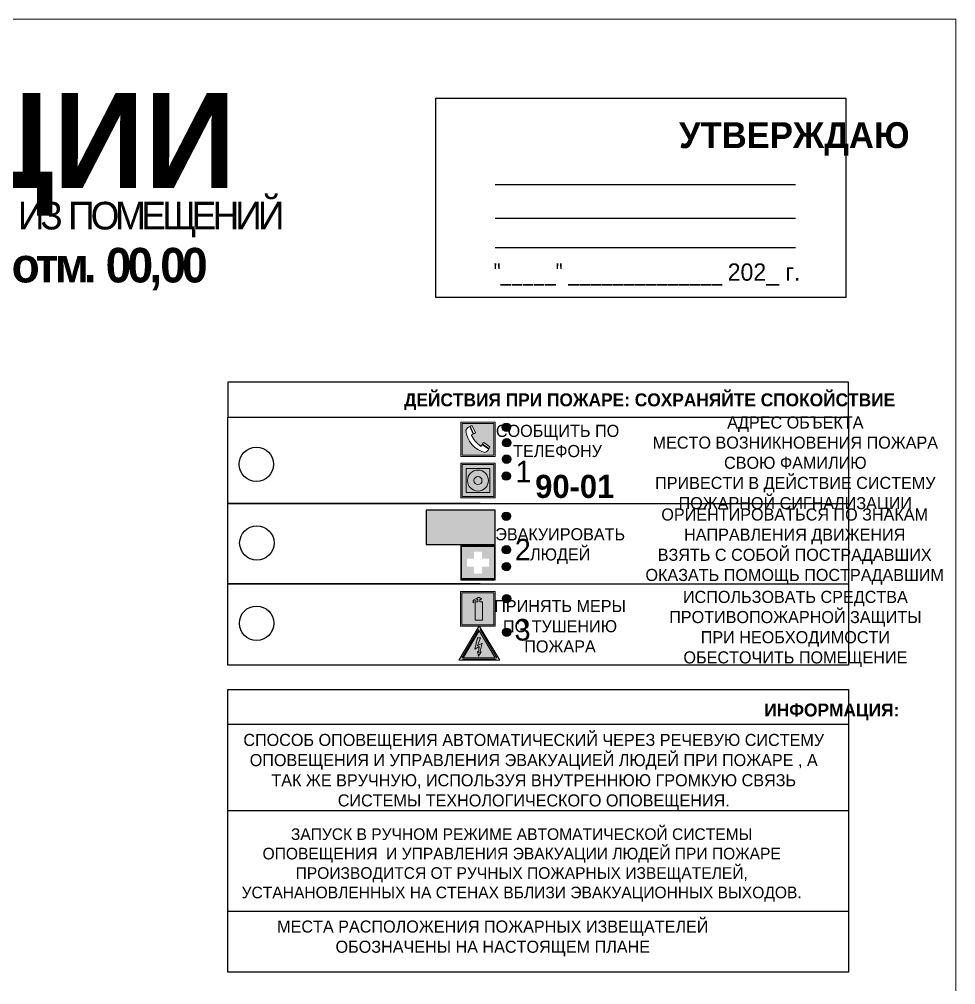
# Model space of a CAD drawing. Header units: millimetres. Extents: x 13810 to 67229, y 12374 to 21950.
# Drawn here: x 37568.1 to 37785, y 15509.1 to 15732.6 of the extents above; entities that cross this region are included whole.
import ezdxf

# ---------------------------------------------------------------- set-up
doc = ezdxf.new("R2010")
doc.units = ezdxf.units.MM
doc.styles.add('обычный', font='arial.ttf')

# ---------------------------------------------------------------- blocks, each defined once
blk = doc.blocks.new('A$C3E6D3DDE')
at = {"lineweight": 5}
h = blk.add_hatch(color=40, dxfattribs=at)
h.paths.add_polyline_path([(24.1, 1.45), (16.46, -11.35), (31.74, -11.35)])
h.paths.add_polyline_path([(24.09, -0.46), (30.03, -10.41), (18.14, -10.41)], flags=16)
h.paths.add_polyline_path([(24.54, -3.08), (23.41, -6.02), (25.13, -5.01), (24.33, -8.5), (24.82, -8.27), (23.79, -9.86), (23.4, -8.04), (23.8, -8.43), (24.04, -6.29), (22.39, -7.25), (23.44, -3.08)], flags=0)
h = blk.add_hatch(color=256, dxfattribs=at)
h.paths.add_polyline_path([(24.37, 0.03, 0.567511), (23.82, 0.03), (17.59, -10.4, 0.582454), (17.86, -10.88), (30.32, -10.88, 0.582149), (30.6, -10.4)])
h.paths.add_polyline_path([(24.09, -0.46), (18.14, -10.41), (30.03, -10.41)], flags=16)
h.paths.add_polyline_path([(24.54, -3.08), (23.41, -6.02), (25.13, -5.01), (24.33, -8.5), (24.82, -8.27), (23.79, -9.86), (23.4, -8.04), (23.8, -8.43), (24.04, -6.29), (22.39, -7.25), (23.44, -3.08)], flags=0)
h = blk.add_hatch(color=40, dxfattribs=at)
h.paths.add_polyline_path([(24.09, -0.46), (18.14, -10.41), (30.03, -10.41)])
h.paths.add_polyline_path([(24.82, -8.27), (23.79, -9.86), (23.4, -8.04), (23.8, -8.43), (24.04, -6.29), (22.39, -7.25), (23.44, -3.08), (24.54, -3.08), (23.41, -6.02), (25.13, -5.01), (24.33, -8.5)], flags=16)
at = {"color": 40, "lineweight": 5}
for p, q in [((16.46, -11.35), (24.1, 1.45)), ((24.1, 1.45), (31.74, -11.35))]:
    blk.add_line(p, q, dxfattribs=at)
at = {"lineweight": 5}
for p, q in [((17.59, -10.4), (23.82, 0.03)), ((24.37, 0.03), (30.6, -10.4)), ((18.14, -10.41), (24.09, -0.46)), ((23.44, -3.08), (22.39, -7.25)), ((23.41, -6.02), (24.54, -3.08)), ((24.54, -3.08), (23.44, -3.08)), ((24.09, -0.46), (30.03, -10.41)), ((22.39, -7.25), (24.04, -6.29)), ((25.13, -5.01), (23.41, -6.02)), ((24.04, -6.29), (23.8, -8.43)), ((24.33, -8.5), (25.13, -5.01)), ((18.14, -10.41), (30.03, -10.41)), ((23.8, -8.43), (23.4, -8.04)), ((23.4, -8.04), (23.79, -9.86)), ((23.79, -9.86), (24.82, -8.27)), ((24.82, -8.27), (24.33, -8.5)), ((17.86, -10.88), (30.32, -10.88))]:
    blk.add_line(p, q, dxfattribs=at)
at = {"color": 50, "lineweight": 5}
blk.add_line((31.74, -11.35), (16.46, -11.35), dxfattribs=at)
blk = doc.blocks.new('A$C456E1F9C')
at = {"lineweight": 5}
h = blk.add_hatch(color=242, dxfattribs=at)
h.paths.add_polyline_path([(0.51, -1.47), (0.51, -13.26), (12.29, -13.26), (12.29, -1.47)])
h.paths.add_polyline_path([(5.42, -4.95, -0.254479), (4.78, -5.4), (3.52, -2.53, -0.209735), (4.23, -2.4)], flags=16)
h.paths.add_polyline_path([(8.53, -8.6), (10.87, -10.17), (10.54, -10.76), (8.03, -9.13, -0.192251)], flags=16)
h.paths.add_polyline_path([(4.61, -5.49, 0.005518), (3.87, -5.72, 0.128647), (7.49, -10.01, 0.00809), (7.83, -9.33), (10.47, -10.97, -0.16736), (8.99, -12.25, -0.327862), (1.95, -3.95, -0.166952), (3.36, -2.62)], flags=16)
at = {"color": 242, "lineweight": 5}
for p, q in [((0, -13.77), (0, -0.97)), ((12.8, -0.97), (0, -0.97)), ((4.61, -5.49), (3.36, -2.62)), ((3.52, -2.53), (4.78, -5.4)), ((4.23, -2.4), (5.42, -4.95)), ((12.8, -13.77), (12.8, -0.97)), ((7.83, -9.33), (10.47, -10.97)), ((8.03, -9.13), (10.54, -10.76)), ((10.81, -10.12), (8.53, -8.6)), ((10.54, -10.76), (10.8, -10.3)), ((10.8, -10.3), (10.81, -10.12)), ((0, -13.77), (12.8, -13.77))]:
    blk.add_line(p, q, dxfattribs=at)
blk.add_lwpolyline([(0.51, -1.47), (12.29, -1.47), (12.29, -13.26), (0.51, -13.26)], close=True, dxfattribs=at)
for centre, radius, start, end in [((4.59, -5.34), 2.99, 114.2845, 152.1974), ((4.02, -3.27), 0.891, 76.3284, 123.7092), ((11.12, -3.31), 9.19, 183.9915, 256.6009), ((14.98, -39.1), 35.17, 107.1487, 108.4135), ((13.86, -0.94), 11.08, 205.5536, 234.8762), ((4.68, -4.59), 0.824, 276.9621, 334.0723), ((-13.31, 0.8), 23.44, 332.5487, 334.4027), ((8.94, -9.5), 0.989, 114.4092, 157.9388), ((7.87, -9.46), 3, 291.9291, 329.9329)]:
    blk.add_arc(centre, radius, start, end, dxfattribs=at)
blk = doc.blocks.new('A$C54414219')
at = {"true_color": 0xffffff}
h = blk.add_hatch(color=7, dxfattribs=at)
h.paths.add_polyline_path([(2.39, -9.45), (2.39, -18.3), (11.23, -18.3), (11.23, -9.45)], flags=0)
h.paths.add_polyline_path([(10.71, -13.87, -1), (2.92, -13.87, -1)], flags=0)
h.paths.add_polyline_path([(8.3, -13.87, -1), (5.33, -13.87, -1)], flags=0)
h.paths.add_polyline_path([(0.41, -7.47), (0.41, -20.27), (13.21, -20.27), (13.21, -7.47)])
h.paths.add_polyline_path([(0.92, -19.77), (12.71, -19.77), (12.71, -7.98), (0.92, -7.98)], flags=16)
h.paths.add_polyline_path([(11.23, -9.45), (11.23, -18.3), (2.39, -18.3), (2.39, -9.45)], flags=0)
at = {"lineweight": 5}
h = blk.add_hatch(color=242, dxfattribs=at)
h.paths.add_polyline_path([(12.71, -7.98), (0.92, -7.98), (0.92, -19.77), (12.71, -19.77)])
h.paths.add_polyline_path([(11.23, -18.3), (2.39, -18.3), (2.39, -9.45), (11.23, -9.45)], flags=16)
h.paths.add_polyline_path([(10.71, -13.87, -1), (2.92, -13.87, -1)], flags=0)
h.paths.add_polyline_path([(8.3, -13.87, -1), (5.33, -13.87, -1)], flags=0)
at = {"true_color": 0xffffff}
h = blk.add_hatch(color=7, dxfattribs=at)
h.paths.add_polyline_path([(2.39, -9.45), (2.39, -18.3), (11.23, -18.3), (11.23, -9.45)])
h.paths.add_polyline_path([(10.71, -13.87, -1), (2.92, -13.87, -1)], flags=16)
h.paths.add_polyline_path([(8.3, -13.87, -1), (5.33, -13.87, -1)], flags=0)
at = {"lineweight": 5}
h = blk.add_hatch(color=242, dxfattribs=at)
h.paths.add_polyline_path([(2.92, -13.87, 1), (10.71, -13.87, 1)])
h.paths.add_polyline_path([(8.3, -13.87, -1), (5.33, -13.87, -1)], flags=16)
at = {"color": 242, "lineweight": 5}
for p, q in [((0.41, -20.27), (0.41, -7.47)), ((0.41, -7.47), (13.21, -7.47)), ((0.41, -7.47), (13.21, -7.47)), ((13.21, -20.27), (13.21, -7.47)), ((0.41, -20.27), (13.21, -20.27))]:
    blk.add_line(p, q, dxfattribs=at)
for points in [[(0.92, -7.98), (12.71, -7.98), (12.71, -19.77), (0.92, -19.77)], [(2.39, -9.45), (11.23, -9.45), (11.23, -18.3), (2.39, -18.3)]]:
    blk.add_lwpolyline(points, close=True, dxfattribs=at)
for radius in [3.89, 1.49]:
    blk.add_circle((6.81, -13.87), radius, dxfattribs=at)
blk = doc.blocks.new('A$C32E8229D')
at = {"true_color": 0xffffff}
blk.add_hatch(color=7, dxfattribs=at).paths.add_polyline_path([(0, 0), (0, -8), (16, -8), (16, 0)])
h = blk.add_hatch(color=126)
h.paths.add_polyline_path([(0.2, -0.2), (15.8, -0.2), (15.8, -7.8), (0.2, -7.8)])
h.paths.add_polyline_path([(13.49, -2.05), (12.08, -2.05), (11.37, -2.63, 0.162397), (11.29, -2.84), (11.29, -3.63), (10.35, -3.63), (10.35, -4.05), (11.68, -4.05), (11.68, -3.48), (12.26, -4.28), (11.29, -5.1), (11.29, -6.78), (11.85, -6.78), (11.85, -5.44), (12.8, -4.64), (12.8, -5.94), (14.46, -5.94), (14.46, -5.39), (13.45, -5.39), (13.45, -3.97), (12.46, -2.59), (13.15, -2.59), (13.69, -3.34), (14.18, -3)], flags=16)
h.paths.add_polyline_path([(10.74, -1.82, 1), (11.8, -1.82, 1)], flags=16)
h.paths.add_polyline_path([(9.39, -3.59), (5.99, -3.59), (6.56, -3.03), (5.91, -3.03), (5.1, -3.83), (5.91, -4.64), (6.56, -4.64), (5.99, -4.09), (9.39, -4.09)], flags=16)
h.paths.add_polyline_path([(4.29, -1.08), (1.72, -1.08), (1.72, -6.6), (4.29, -6.6)], flags=16)
at = {"color": 126}
blk.add_lwpolyline([(16, -8), (0, -8), (0, 0), (16, 0)], close=True, dxfattribs=at)
blk = doc.blocks.new('A$C18900ED3')
h = blk.add_hatch(color=126)
h.paths.add_polyline_path([(-0.18, -0.18), (-7.02, -0.18), (-7.02, -7.02), (-0.18, -7.02)])
h.paths.add_polyline_path([(-5.89, -4.46), (-5.89, -2.77), (-4.46, -2.77), (-4.46, -1.31), (-2.77, -1.31), (-2.77, -2.77), (-1.33, -2.77), (-1.33, -4.46), (-2.77, -4.46), (-2.77, -5.89), (-4.46, -5.89), (-4.46, -4.46)], flags=16)
at = {"color": 126}
for p, q in [((-7.2, 0), (-7.2, -7.2)), ((0, 0), (-7.2, 0)), ((0, -7.2), (0, 0)), ((-7.02, -7.02), (-7.02, -0.18)), ((-7.02, -0.18), (-0.18, -0.18)), ((-0.18, -0.18), (-0.18, -7.02)), ((-7.2, -7.2), (0, -7.2)), ((-0.18, -7.02), (-7.02, -7.02))]:
    blk.add_line(p, q, dxfattribs=at)
blk = doc.blocks.new('A$C3AD82952')
at = {"true_color": 0xf5f5ff}
h = blk.add_hatch(color=7, dxfattribs=at)
h.dxf.hatch_style = 1
h.paths.add_polyline_path([(8.21, 8.73, 0.414214), (7.89, 9.05), (7.22, 9.05), (7.22, 9.92), (7.59, 9.92, 1), (7.57, 10.36), (7.22, 10.36), (7.22, 10.6), (6.43, 10.6), (6.43, 10.36), (6.01, 10.36), (4.74, 9.59), (4.74, 8.69), (4.98, 8.73), (4.98, 9.26), (6.12, 9.91), (6.43, 9.91), (6.43, 9.05), (5.76, 9.05, 0.414214), (5.44, 8.73), (5.44, 2.2), (8.21, 2.2)], flags=0)
h.paths.add_polyline_path([(12.8, 12.8), (0, 12.8), (0, 0), (12.8, 0)])
h.paths.add_polyline_path([(0.51, 12.29), (12.29, 12.29), (12.29, 0.51), (0.51, 0.51)], flags=16)
h.paths.add_polyline_path([(4.74, 9.59), (6.01, 10.36), (6.43, 10.36), (6.43, 10.6), (7.22, 10.6), (7.22, 10.36), (7.59, 10.36, -0.94586), (7.59, 9.92), (7.22, 9.92), (7.22, 9.05), (7.89, 9.05, -0.414214), (8.21, 8.73), (8.21, 2.2), (5.44, 2.2), (5.44, 8.73, -0.414214), (5.76, 9.05), (6.43, 9.05), (6.43, 9.91), (6.12, 9.91), (4.98, 9.26), (4.98, 8.73), (4.74, 8.69)], flags=0)
h = blk.add_hatch(color=242)
h.dxf.hatch_style = 1
h.paths.add_polyline_path([(12.29, 12.29), (0.51, 12.29), (0.51, 0.51), (12.29, 0.51)])
h.paths.add_polyline_path([(4.74, 8.69), (4.74, 9.59), (6.01, 10.36), (6.43, 10.36), (6.43, 10.6), (7.22, 10.6), (7.22, 10.36), (7.59, 10.36, -0.94586), (7.59, 9.92), (7.22, 9.92), (7.22, 9.05), (7.89, 9.05, -0.414214), (8.21, 8.73), (8.21, 2.2), (5.44, 2.2), (5.44, 8.73, -0.414214), (5.76, 9.05), (6.43, 9.05), (6.43, 9.91), (6.12, 9.91), (4.98, 9.26), (4.98, 8.73)], flags=16)
h = blk.add_hatch(color=7, dxfattribs=at)
h.dxf.hatch_style = 1
h.paths.add_polyline_path([(8.21, 8.73, 0.414214), (7.89, 9.05), (7.22, 9.05), (7.22, 9.92), (7.59, 9.92, 1), (7.57, 10.36), (7.22, 10.36), (7.22, 10.6), (6.43, 10.6), (6.43, 10.36), (6.01, 10.36), (4.74, 9.59), (4.74, 8.69), (4.98, 8.73), (4.98, 9.26), (6.12, 9.91), (6.43, 9.91), (6.43, 9.05), (5.76, 9.05, 0.414214), (5.44, 8.73), (5.44, 2.2), (8.21, 2.2)])
at = {"color": 242, "lineweight": 5}
for p, q in [((0, 0), (0, 12.8)), ((0, 12.8), (12.8, 12.8)), ((12.8, 0), (12.8, 12.8)), ((6.01, 10.36), (4.74, 9.59)), ((4.74, 9.59), (4.74, 8.69)), ((4.74, 8.69), (4.98, 8.73)), ((4.98, 9.26), (6.12, 9.91)), ((4.98, 8.73), (4.98, 9.26)), ((5.44, 2.2), (5.44, 8.73)), ((5.76, 9.05), (6.43, 9.05)), ((6.01, 10.36), (6.43, 10.36)), ((6.12, 9.91), (6.43, 9.91)), ((7.22, 10.6), (6.43, 10.6)), ((6.43, 10.6), (6.43, 10.36)), ((6.43, 9.91), (6.43, 9.05)), ((7.22, 10.36), (7.22, 10.6)), ((7.59, 10.36), (7.22, 10.36)), ((7.22, 9.05), (7.22, 9.92)), ((7.59, 9.92), (7.22, 9.92)), ((7.89, 9.05), (7.22, 9.05)), ((8.21, 2.2), (8.21, 8.73)), ((0, 0), (12.8, 0)), ((5.44, 2.2), (8.21, 2.2))]:
    blk.add_line(p, q, dxfattribs=at)
blk.add_lwpolyline([(0.51, 12.29), (12.29, 12.29), (12.29, 0.51), (0.51, 0.51)], close=True, dxfattribs=at)
for centre, radius, start, end in [((5.76, 8.73), 0.32, 90, 180), ((7.58, 10.14), 0.223, 273.1875, 86.8125), ((7.89, 8.73), 0.32, 0, 90)]:
    blk.add_arc(centre, radius, start, end, dxfattribs=at)

msp = doc.modelspace()

# ---------------------------------------------------------------- hatches: boundary and pattern name
at = {"lineweight": 0}
h = msp.add_hatch(color=256, dxfattribs=at)
h.dxf.hatch_style = 1
h.paths.add_polyline_path([(37679.98, 15638.19, 1), (37681.91, 15638.19, 1)])
h = msp.add_hatch(color=256, dxfattribs=at)
h.dxf.hatch_style = 1
h.paths.add_polyline_path([(37680.09, 15634.61, 1), (37682.02, 15634.61, 1)])
h = msp.add_hatch(color=256, dxfattribs=at)
h.dxf.hatch_style = 1
h.paths.add_polyline_path([(37680.05, 15630.8, 1), (37681.98, 15630.8, 1)])
h = msp.add_hatch(color=256, dxfattribs=at)
h.dxf.hatch_style = 1
h.paths.add_polyline_path([(37679.97, 15626.87, 1), (37681.9, 15626.87, 1)])
h = msp.add_hatch(color=256, dxfattribs=at)
h.dxf.hatch_style = 1
h.paths.add_polyline_path([(37679.98, 15617.6, 1), (37681.91, 15617.6, 1)])
h = msp.add_hatch(color=256, dxfattribs=at)
h.dxf.hatch_style = 1
h.paths.add_polyline_path([(37680.02, 15609.82, 1), (37681.95, 15609.82, 1)])
h = msp.add_hatch(color=256, dxfattribs=at)
h.dxf.hatch_style = 1
h.paths.add_polyline_path([(37680.01, 15605.92, 1), (37681.94, 15605.92, 1)])
h = msp.add_hatch(color=256, dxfattribs=at)
h.dxf.hatch_style = 1
h.paths.add_polyline_path([(37680.07, 15598.5, 1), (37682, 15598.5, 1)])
h = msp.add_hatch(color=256, dxfattribs=at)
h.dxf.hatch_style = 1
h.paths.add_polyline_path([(37680.07, 15590.73, 1), (37682.01, 15590.73, 1)])

# ---------------------------------------------------------------- linework, layer by layer
at = {"color": 126, "lineweight": 0, "true_color": 0x008754}
msp.add_lwpolyline([(37185.05, 15732.64), (37785.05, 15732.64), (37785.05, 15337.64), (37185.05, 15337.64)], close=True, dxfattribs=at)
msp.add_lwpolyline([(37185.05, 15732.64), (37785.05, 15732.64), (37785.05, 15337.64), (37185.05, 15337.64)], close=True, dxfattribs=at)
msp.add_lwpolyline([(37185.05, 15732.64), (37785.05, 15732.64), (37785.05, 15337.64), (37185.05, 15337.64)], close=True, dxfattribs=at)
msp.add_lwpolyline([(37185.05, 15732.64), (37785.05, 15732.64), (37785.05, 15337.64), (37185.05, 15337.64)], close=True, dxfattribs=at)
for points in [[(37664.62, 15714.42), (37759.62, 15714.42), (37759.62, 15668.21), (37664.62, 15668.21)], [(37616.44, 15640.54), (37760.21, 15640.54), (37760.21, 15648.6), (37616.44, 15648.6)], [(37616.44, 15640.54), (37760.21, 15640.54), (37760.21, 15583.14), (37616.44, 15583.14)]]:
    msp.add_lwpolyline(points, close=True)
for points in [[(37678.37, 15694.37), (37747.9, 15694.37)], [(37678.37, 15686.61), (37747.9, 15686.61)], [(37678.37, 15679.82), (37747.9, 15679.82)], [(37674.86, 15620.55), (37616.44, 15620.55), (37760.21, 15620.55)], [(37674.86, 15601.97), (37616.44, 15601.97), (37760.21, 15601.97)]]:
    msp.add_lwpolyline(points)
at = {"color": 0}
msp.add_lwpolyline([(37616.44, 15577.48), (37760.21, 15577.48), (37760.21, 15512.03), (37616.44, 15512.03)], close=True, dxfattribs=at)
for points in [[(37616.44, 15569.43), (37760.21, 15569.43)], [(37616.44, 15549.44), (37760.21, 15549.44)], [(37616.44, 15526.19), (37760.21, 15526.19)]]:
    msp.add_lwpolyline(points, dxfattribs=at)
for centre, radius in [((37680.95, 15638.19), 0.966), ((37681.05, 15634.61), 0.966), ((37623.06, 15629.62), 3.98), ((37681.01, 15630.8), 0.966), ((37680.93, 15626.87), 0.966), ((37680.94, 15617.6), 0.966), ((37623.16, 15611.4), 3.98), ((37680.98, 15609.82), 0.966), ((37680.98, 15605.92), 0.966), ((37681.04, 15598.5), 0.966), ((37623.1, 15592.82), 3.98), ((37681.04, 15590.73), 0.966)]:
    msp.add_circle(centre, radius)

# ---------------------------------------------------------------- block references
for name, p, xscale, yscale, zscale in [('A$C456E1F9C', (37670.39, 15640.01), 0.625, 0.625, 0.625), ('A$C54414219', (37670.13, 15634.52), 0.625, 0.625, 0.625), ('A$C18900ED3', (37678.39, 15610.87), 1.111111111007631, 1.111111111007631, 1.111111111007631), ('A$C3AD82952', (37670.34, 15592.14), 0.625, 0.625, 0.625), ('A$C3E6D3DDE', (37659.63, 15591.33), 0.625, 0.625, 0.625)]:
    msp.add_blockref(name, p, dxfattribs=dict(xscale=xscale, yscale=yscale, zscale=zscale))
at = {"xscale": -1}
msp.add_blockref('A$C32E8229D', (37678.39, 15619.02), dxfattribs=at)

# ---------------------------------------------------------------- texts
at = {"lineweight": 0, "style": 'обычный'}
for s, insert, char_height, width, attachment_point in [('{\\fProxima Nova Rg|b1|i0|c204|p2;ПЛАН ЭВАКУАЦИИ}', (37341.16, 15715.56), 22, 493.8901, 1), ('\\pi-18,l18,t18;{\\fProxima Nova Rg|b1|i0|c204|p2;УТВЕРЖДАЮ\\H1.1997x; }', (37747.66, 15704.95), 6, 126.6484, 5), ('{\\fArial Narrow|b0|i0|c204|p34;"_____" ______________ \\fProxima Nova Rg|b0|i0|c204|p2;202_ г. }', (37713.53, 15673.54), 4, 78.6503, 5), ('{\\fProxima Nova Rg|b1|i0|c204|p2;ДЕЙСТВИЯ ПРИ ПОЖАРЕ: СОХРАНЯЙТЕ СПОКОЙСТВИЕ\\H1.6644x; }', (37714.15, 15644.1), 3, 175.1736, 5), ('\\pi-8.4,l8.4,t8.4;{\\fProxima Nova Rg|b0|i0|c204|p2;АДРЕС ОБЪЕКТА\\PМЕСТО ВОЗНИКНОВЕНИЯ ПОЖАРА \\PСВОЮ ФАМИЛИЮ\\PПРИВЕСТИ В ДЕЙСТВИЕ СИСТЕМУ \\PПОЖАРНОЙ СИГНАЛИЗАЦИИ}', (37747.9, 15629.56), 2.8, 126.6484, 5), ('{\\fProxima Nova Rg|b0|i0|c204|p2;СООБЩИТЬ ПО \\PТЕЛЕФОНУ}', (37692.82, 15635), 2.8, 126.6484, 5), ('{\\fProxima Nova Rg|b0|i0|c204|p2;1\\H1.1667x; }', (37684.93, 15627.93), 5, 126.6484, 5), ('{\\fProxima Nova Rg|b1|i0|c204|p2;\\H1.0714x;90-01\\fProxima Nova Rg|b0|i0|c204|p2;\\H0.93331x; \\H1.3449x; }', (37696.8, 15624.46), 5, 126.6484, 5), ('\\pi-8.4,l8.4,t8.4;{\\fProxima Nova Rg|b0|i0|c204|p2;ОРИЕНТИРОВАТЬСЯ ПО ЗНАКАМ \\PНАПРАВЛЕНИЯ ДВИЖЕНИЯ\\PВЗЯТЬ С СОБОЙ ПОСТРАДАВШИХ\\PОКАЗАТЬ ПОМОЩЬ ПОСТРАДАВШИМ}', (37747.75, 15610.59), 2.8, 126.6484, 5), ('{\\fProxima Nova Rg|b0|i0|c204|p2;ЭВАКУИРОВАТЬ \\PЛЮДЕЙ}', (37693.43, 15610.68), 2.8, 126.6484, 5), ('{\\fProxima Nova Rg|b0|i0|c204|p2;2\\H1.1967x; }', (37684.77, 15609.85), 5, 126.6484, 5), ('\\pi-8.4,l8.4,t8.4;{\\fProxima Nova Rg|b0|i0|c204|p2;ИСПОЛЬЗОВАТЬ СРЕДСТВА \\PПРОТИВОПОЖАРНОЙ ЗАЩИТЫ \\PПРИ НЕОБХОДИМОСТИ \\PОБЕСТОЧИТЬ ПОМЕЩЕНИЕ}', (37747.91, 15591.51), 2.8, 126.6484, 5), ('{\\fProxima Nova Rg|b0|i0|c204|p2;ПРИНЯТЬ МЕРЫ \\PПО ТУШЕНИЮ \\PПОЖАРА}', (37693.39, 15592.1), 2.8, 126.6484, 5), ('{\\fProxima Nova Rg|b0|i0|c204|p2;3\\H1.1967x; }', (37684.71, 15591.27), 5, 126.6484, 5), ('{\\fProxima Nova Rg|b1|i0|c204|p2;ИНФОРМАЦИЯ:\\H1.1997x; }', (37756.34, 15572.29), 3, 175.1736, 5), ('{\\fProxima Nova Rg|b0|i0|c204|p2;СПОСОБ ОПОВЕЩЕНИЯ АВТОМАТИЧЕСКИЙ ЧЕРЕЗ РЕЧЕВУЮ СИСТЕМУ ОПОВЕЩЕНИЯ И УПРАВЛЕНИЯ ЭВАКУАЦИЕЙ ЛЮДЕЙ ПРИ ПОЖАРЕ , А ТАК ЖЕ ВРУЧНУЮ, ИСПОЛЬЗУЯ ВНУТРЕННЮЮ ГРОМКУЮ СВЯЗЬ СИСТЕМЫ ТЕХНОЛОГИЧЕСКОГО ОПОВЕЩЕНИЯ.}', (37687.3, 15558.39), 2.8, 137.0334, 5), ('{\\fProxima Nova Rg|b0|i0|c204|p2;\\P\\pt8.1;ЗАПУСК В РУЧНОМ РЕЖИМЕ АВТОМАТИЧЕСКОЙ СИСТЕМЫ ОПОВЕЩЕНИЯ  И УПРАВЛЕНИЯ ЭВАКУАЦИИ ЛЮДЕЙ ПРИ ПОЖАРЕ ПРОИЗВОДИТСЯ ОТ РУЧНЫХ ПОЖАРНЫХ ИЗВЕЩАТЕЛЕЙ, УСТАНАНОВЛЕННЫХ НА СТЕНАХ ВБЛИЗИ ЭВАКУАЦИОННЫХ ВЫХОДОВ. }', (37684.51, 15539.09), 2.7, 131.4512, 5), ('\\pt8.4;{\\fProxima Nova Rg|b0|i0|c204|p2;\\PМЕСТА РАСПОЛОЖЕНИЯ ПОЖАРНЫХ ИЗВЕЩАТЕЛЕЙ ОБОЗНАЧЕНЫ НА НАСТОЯЩЕМ ПЛАНЕ}', (37677.82, 15522.18), 2.8, 118.5618, 5)]:
    msp.add_mtext(s, dxfattribs=dict(at, insert=insert, char_height=char_height, width=width, attachment_point=attachment_point))
at = {"color": 0, "lineweight": 0, "insert": (37491.15, 15690.56), "char_height": 8, "width": 449.2158, "attachment_point": 5, "style": 'обычный'}
msp.add_mtext('{\\fArial Black|b1|i0|c204|p34;\\H2x;\\T0.85;  \\fArial Narrow|b0|i0|c204|p34;\\H0.8x;\\W0.9;\\P\\fProxima Nova Rg|b0|i0|c204|p2;\\H0.5x;\\W1;\\C256;ПРИ ПОЖАРЕ  ИЛИ ДРУГИХ ЧРЕЗВЫЧАЙНЫХ СИТУАЦИЯХ  ИЗ ПОМЕЩЕНИЙ \\fProxima Nova Rg|b1|i0|c204|p2;\\H1.25x;\\PЦЭН : ПРОИЗВОДСТВО 1, ЭО-1, КОРПУС 2, отм. 00,00}', dxfattribs=at)

doc.saveas('drawing.dxf')
